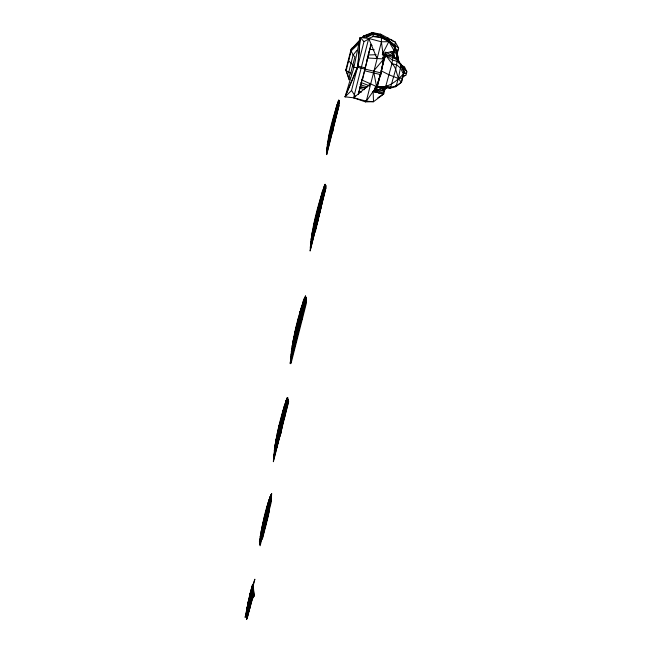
<?xml version="1.0" encoding="UTF-8"?>
<svg xmlns="http://www.w3.org/2000/svg" width="652" height="652" viewBox="0 0 652 652"><rect width="100%" height="100%" fill="white"/><g stroke="black" fill="none" stroke-linecap="round" stroke-linejoin="round"><path stroke-width="0.98" d="M310.246 249.423C311.729 227.206 317.85 205.193 325.071 184.28L325.886 185.82L325.918 187.882L310.116 250.841L325.918 187.882M305.951 297.654L306.53 298.787L306.269 303.596L291.151 362.952L290.246 363.661C292.023 340.605 297.336 317.508 305.495 295.943L305.951 297.654L290.792 357.166M365.397 100.954L365.389 101.875L373.523 101.712L383.653 94.035L391.958 63.627L393.066 55.99L386.457 52.576M271.305 499.717L271.656 493.629C265.005 508.609 262.316 525.496 259.423 541.665L260.14 545.765L271.004 503.124L271.305 499.717L259.814 544.86M362.137 37.49L363.408 36.056L372.186 32.6L380.638 34.157L395.169 41.907L394.517 51.394L392.911 57.678L397.378 59.821L401.086 64.344L402.83 69.528M384.272 86.781L383.335 90.457L383.653 94.035L377.801 97.776M252.454 593.442L252.128 592.057L248.135 606.939L246.627 619.4L252.006 600.296L253.392 590.834L247.605 612.481M269.447 503.344L269.015 508.731L269.553 507.712L268.445 515.349L262.723 537.835L261.745 539.481L262.112 535.846L261.639 533.996L269.447 503.344L270.344 496.685L267.214 506.514M392.61 56.259L392.96 51.622L394.843 58.158M338.967 105.665L339.089 100.351L338.6 100.188C333.107 117.816 327.108 136.056 326.725 154.638L338.967 105.665L326.921 152.967M301.705 319.928L304.5 301.917L304.272 298.64L300.213 311.868M395.682 85.559L395.617 86.724L390.393 88.142L385.658 87.075L373.14 91.451L373.523 101.712L366.302 101.166L353.604 97.8L345.087 96.83L353.873 67.539L360.206 37.474L368.714 38.444L381.412 41.809L388.812 41.671L388.087 40.196L381.094 35.868L372.789 33.733L363.906 37.612L363.897 36.219L372.61 33.008C383.164 34.499 390.483 42.054 398.633 47.955L395.968 58.753M248.135 606.939L253.408 584.192L252.503 584.885L249.977 593.67L246.595 610.94L248.2 605.895M403.115 70.392L404.256 71.516L401.314 82.095L395.617 86.724L401.502 82.323L404.256 71.516L401.159 64.972L397.223 61.329L392.52 60.123L382.879 53.195L388.812 41.671L381.697 37.84L373.172 36.553L368.714 38.444L353.604 97.8L365.389 101.875L366.302 101.166L376.579 86.569L381.167 72.959L383.62 58.924L381.412 41.809L381.428 35.803L373.001 34.14L366.391 37.539M273.449 460.467L273.359 461.73L288.649 401.689L287.687 397.647L287.067 397.964C280.107 418.152 275.038 439.252 273.449 460.467L288.543 401.192M345.087 96.83L357.769 67.335L360.206 37.474L363.987 41.63L351.542 90.506L345.087 96.83L356.611 68.859M261.639 533.996L260.539 536.523L263.815 519.848M385.772 52.706L381.159 70.807L381.167 72.959L357.769 67.335L360.206 37.474M274.516 452.781L275.535 447.443L276.872 447.019L277.507 445.446L276.415 446.587L281.012 432.985L283.457 418.943L284.5 417.981L286.595 399.847L282.626 412.561L282.626 411.82M374.639 88.648L374.59 91.981M385.625 52.152L384.664 57.963L373.547 71.125L376.579 86.569L362.382 80.229L362.373 78.957M387.312 87.392L383.335 90.457L383.368 86.993M398.233 61.264L396.742 55.387L397.174 52.934L394.827 47.4M382.708 58.004L384.664 57.963L385.283 54.613L393.066 55.99L397.378 59.821L395.772 69.039L390.393 88.142L377.035 86.993L375.699 87.425L374.851 91.875L376.098 87.278M403.515 71.85L404.59 67.099L401.608 65.151M321.143 206.66L323.905 192.381L324.068 186.122L312.006 233.506L311.803 238.502L315.03 230.645M368.869 51.948L368.25 54.98L376.188 54.711M248.705 599.767L245.136 617.42L254.867 579.212L251.264 589.75M296.448 326.636L292.414 345.201L292.226 350.124L294.753 345.063L295.095 345.894M279.243 425.837L275.315 444.134L275.535 447.443L288.078 399.546M387.231 37.946L387.842 37.629L388.087 40.196L394.843 46.691M366.302 101.166L381.412 41.809M314.411 232.503L321.754 203.668M328.779 136.651L337.019 104.296M327.222 144.866L338.6 100.188M326.75 148.786L339.089 100.351M326.758 150.18L339.097 101.745M326.766 151.386L339.097 102.951M350.898 74.907L350.817 72.959L354.924 56.822L353.091 55.102L351.143 50.889L351.086 49.316L360.401 39.715M313.433 226.366L322.634 190.237M311.028 239.439L325.071 184.28M310.621 243.131L325.503 184.687M310.458 245.185L325.674 185.421M310.262 247.189L325.886 185.82M313.848 234.182L322.308 200.955M294.924 332.634L301.737 305.87M293.082 341.037L303.587 299.79M292.129 346.334L304.557 297.516M291.216 351.998L305.495 295.943M291.061 354.721L305.731 297.092M290.474 359.643L306.277 297.581M358.315 93.986L362.145 78.965L361.518 80.815M366.84 60.514L370.882 44.654M293.856 347.443L302.911 311.909M358.453 94.344L371.208 44.246M290.246 362.74L306.53 298.787M290.246 363.661L306.546 299.627M362.382 80.229L368.03 56.748M277.239 433.727L284.639 404.672M275.804 440.671L286.089 400.287M274.834 446.017L287.067 397.964M274.239 450.434L287.687 397.647M274.036 454.737L287.923 400.214M273.791 456.922L288.176 400.434M276.513 447.321L285.47 412.17M280.996 430.825L276.88 447.003L277.507 445.446M369.146 86.219L369.896 83.277L369.008 85.656L360.955 82.494M376.204 58.493L376.693 56.585M262.137 526.433L268.885 499.937M261.053 531.616L269.985 496.563M260.14 536.751L270.914 494.444M260.539 536.523L270.531 497.28M259.423 541.665L265.535 517.647M269.977 500.206L271.656 493.629M375.356 86.651L374.403 90.408L382.936 89.935L386.351 87.784M259.822 542.179L271.273 497.207M259.781 543.76L271.33 498.413M375.177 92.119L376.391 87.335M261.582 538.992L269.553 507.712M375.813 91.802L380.678 72.714M262.145 538.805L269.007 511.844M375.959 92.136L380.915 72.674L376.579 86.569L377.671 85.428L377.035 86.993L385.096 87.27L376.677 87.303M386.123 52.209L381.167 71.696L383.62 58.924L368.038 58.02M247.467 604.632L252.503 584.885L254.231 595.781L251.313 600.785M246.595 610.94L253.408 584.192M247.899 608.675L252.128 592.057M246.676 617.216L253.392 590.834M246.464 619.139L253.612 591.079M246.627 619.4L253.457 592.587M247.206 618.422L252.894 596.107M382.936 89.935L383.653 87.123M394.574 57.262L392.911 52.845L393.384 51.003M384.664 86.659L383.294 92.038L378.747 93.375M394.281 57.335L392.789 54.76L393.702 51.174M394.158 49.381L394.615 47.588M384.933 86.83L383.327 93.138L381.453 93.888M392.757 56.105L394.819 47.995L388.339 40.416L381.094 35.868L380.638 34.157M396.685 54.849L397.174 52.934L397.019 54.915M404.59 67.099L406.864 71.818L405.984 75.257L402.325 76.512M377.671 85.428L377.043 86.985C388.144 88.289 396.253 81.459 403.368 74.01L400.662 68.199L396.66 64.85L391.958 63.627L385.283 54.629L382.243 54.646M402.879 76.92L402.341 78.053L398.405 78.46L389.097 74.866L381.159 70.807M371.518 33.831L372.186 32.6L373.001 34.14L373.172 36.553M248.396 605.789L246.929 608.292L253.057 584.249L254.231 595.781L251.778 599.001M400.589 65.2L401.086 64.344L398.405 78.46L396.131 86.015L390.98 87.156L386.237 86.105M400.116 64.173L400.369 63.757L406.864 71.818M349.366 58.427L348.478 59.56L348.608 60.832L352.871 64.89L353.873 67.539L357.769 67.335M356.864 50.31L353.091 55.102L348.787 71.981L349.831 77.93M346.742 68.745L345.87 69.805L349.138 79.927M360.238 39.65L353.245 47.555L351.998 48.109M381.787 86.96L378.673 90.172L375.479 92.242M362.504 37.62L363.897 36.219L363.408 36.056M358.95 43.513L351.143 50.889L346.073 70.775L350.817 72.959M359.635 41.516L351.086 49.316L345.87 69.805L349.227 79.357M353.604 97.8L370.246 84.108M402.96 70.033L404.224 69.047M403.612 76.325L405.259 75.2M363.987 41.63L368.999 38.859M375.642 92.502L383.335 90.457M383.425 55.045L385.283 54.629L392.911 57.678M382.879 53.195L394.517 51.394L388.706 41.174L381.681 37.001L373.034 36.202M388.242 39.527L391.502 39.772L393.262 41.541M369.423 49.275L374.215 49.748M370.23 45.012L372.113 45.322M358.673 91.614L361.493 92.103M359.847 86.985L365.495 87.996M382.732 57.596L384.664 57.963M360.279 86.724L365.902 87.816M403.278 72.779L406.424 73.537L405.862 72.853M357.761 66.064L365.202 67.857M365.218 70.921L381.184 74.76M318.486 220.898L318.029 207.507M252.536 595.374L254.231 595.781M373.14 91.451L383.653 94.035M359.961 88.305L364.533 89.666M360.14 84.63L367.418 86.952M401.771 67.71L403.164 69.088L401.102 65.974M390.149 51.907L392.789 54.76M401.502 82.323C395.903 77.352 397.712 68.639 391.958 63.627M391.762 51.361L392.911 52.845M351.542 90.506L355.674 96.798M397.158 59.576L399.611 63.594M395.169 41.907L398.633 47.955L396.823 52.991L398.396 60.652M394.305 50.212L396.742 55.387M368.714 38.444L376.856 58.15M394.843 47.637L396.489 52.103M395.079 45.526L396.603 52.054M399.114 62.649L397.174 52.934L398.682 61.891M395.096 46.691L395.764 50.652M251.811 591.69L251.884 592.22M280.93 418.462L281.012 432.985M365.193 66.969L365.21 69.12L365.202 67.686M332.895 119.43L332.952 131.468M320.914 208.428L315.266 231.908L315.266 230.645M300.205 311.216L300.213 313.033M298.323 318.486L298.404 332.911M296.448 325.984L296.456 327.793M291.134 360.515L291.151 362.952M280.971 425.3L280.971 426.082M279.243 425.096L279.252 427.117M266.921 506.897L266.929 508.552M265.511 512.252L265.584 526.588M264.101 517.981L264.109 519.628M249.977 593.67L250.05 607.966M318.037 209.814L318.046 211.118M318.054 211.859L318.062 213.905M318.07 215.299L318.078 216.505M318.086 218.656L318.094 219.537M298.363 325.234L298.363 326.016M265.543 518.666L265.551 519.693M250.009 599.579L250.018 600.37M250.018 601.209L247.54 611.494L252.503 592.024L250.018 601.209"/></g></svg>
